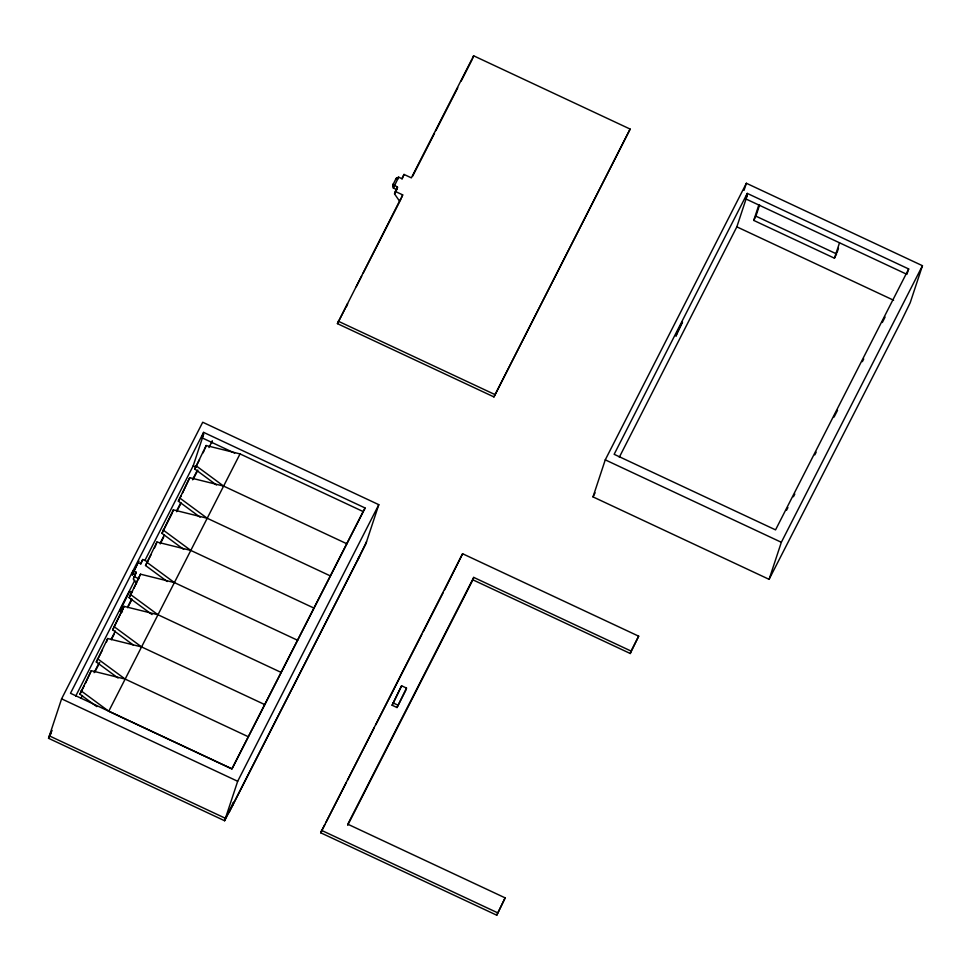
<?xml version="1.0" encoding="UTF-8"?>
<svg xmlns="http://www.w3.org/2000/svg" width="971" height="971" viewBox="0 0 971 971"><rect width="100%" height="100%" fill="white"/><g stroke="black" fill="none" stroke-linecap="round" stroke-linejoin="round"><path stroke-width="1.46" d="M48.55 738.3L61.598 698.841L202.721 422.239L378.799 504.677L365.739 544.148L224.629 820.75L48.55 738.3L51.305 732.911M96.784 706.621L79.901 694.168L91.274 670.694L125.162 679.081L248.394 736.783M91.274 670.694L85.375 683.45M118.013 678.013L96.311 662.004L107.684 638.53L141.572 646.917L264.804 704.618M106.567 641.904L107.684 638.53M133.221 644.962L112.721 629.839L124.094 606.365L157.982 614.752L281.214 672.454M122.443 611.936L119.991 610.795L120.792 608.356L129.483 591.339L131.922 592.48M124.094 606.365L112.721 629.839M133.039 570.766L136.231 572.259L133.258 578.947L136.535 583.692M129.483 591.339L119.991 610.795M133.804 577.891L136.231 572.259M152.046 614.57L129.131 597.675L140.504 574.189L174.392 582.588L297.624 640.29M147.641 561.784L142.749 559.49L140.856 564.054M140.504 574.189L133.913 588.292M167.243 581.52L145.541 565.51L156.914 542.024L190.802 550.423L314.034 608.125M156.173 544.282L156.914 542.024M183.653 549.355L161.951 533.346L173.324 509.86L207.211 518.259L330.456 575.961M172.583 512.118L173.324 509.86M200.062 517.179L178.361 501.17L189.733 477.696L223.621 486.095L346.865 543.784M234.666 453.117L201.834 437.739L203.607 432.374L365.011 507.942L364.125 510.625M145.08 560.121L193.193 465.825L203.667 434.158L201.834 437.739M189.733 477.696L182.463 493.134M216.472 485.015L194.77 469.005L206.143 445.531L240.031 453.918L363.275 511.62L231.984 768.947L108.752 711.245L81.018 690.794M205.027 448.905L206.143 445.531M211.557 443.298L212.358 440.87L208.935 447.57M393.619 187.318L392.794 185.145L396.034 178.518L398.656 177.183L401.848 178.676L404.021 174.428L411.364 177.863L473.63 55.796L630.143 129.082L493.936 396.921L337.423 323.634L402.674 194.88L395.343 191.445L397.515 187.197L393.073 184.296L393.316 188.034L396.702 189.624L394.529 193.884L399.445 201.009M346.793 306.132L347.594 303.705L337.423 323.634M394.529 193.884L395.343 191.445M396.702 189.624L397.515 187.197M404.021 174.428L402.128 178.992M401.873 197.319L402.674 194.88M472.828 58.236L473.63 55.796M224.629 820.75L237.677 781.279L378.799 504.677M229.399 811.38L228.998 812.606L359.658 556.067M232.227 805.845L233.028 803.418M232.773 804.777L233.574 802.337L225.43 818.31L49.351 735.872L52.106 730.471M357.595 560.121L366.54 541.721M358.141 559.041L358.942 556.614M473.714 577.393L347.8 824.197L505.151 897.872L496.751 915.204L320.673 832.766L462.597 553.737L638.675 636.175L630.264 653.507L472.901 579.833L473.714 577.393L631.065 651.068L630.264 653.507M493.936 396.921L630.143 129.082M392.114 705.249L401.606 685.793L406.497 688.075L405.696 690.515L397.005 707.531L392.114 705.249L401.606 685.793M397.005 707.531L406.497 688.075M462.597 553.737L444.572 589.907M593.014 496.897L605.261 459.853L746.371 183.264L922.45 265.702L910.203 302.734L901.246 321.134L769.093 579.335L593.014 496.897L595.077 492.843M496.751 915.204L505.151 897.872M744.017 190.389L746.371 183.264M745.485 198.764L747.269 193.399L908.674 268.967L906.89 274.332L745.485 198.764L747.318 195.183L736.843 226.85L619.316 457.207M759.601 204.942L755.899 216.157L836.601 253.941L834.429 258.189L753.727 220.405L758.824 205.002M834.429 258.189L839.527 242.786M837.063 252.533L838.459 248.333M769.093 579.335L781.339 542.291L922.45 265.702M393.316 188.034L398.656 177.183L396.034 178.518L395.755 179.356L397.964 178.81M203.607 432.374L70.495 693.282L231.899 768.85L365.011 507.942M142.749 559.49L140.577 563.75L138.44 562.755M75.665 696.183L134.775 580.33M79.901 694.168L84.004 686.133M96.311 662.004L102.465 649.939M129.131 597.675L132.554 590.975M145.541 565.51L151.015 554.781M154.425 548.081L155.797 545.399M161.951 533.346L172.207 513.234M178.361 501.17L181.104 495.817M194.77 469.005L199.565 459.623M202.975 452.923L204.347 450.241M81.066 698.21L82.438 695.515M94.09 672.672L98.896 663.266M111.228 639.076L115.343 631.016M127.687 606.826L131.801 598.767M160.349 542.813L164.451 534.754M176.771 510.612L180.873 502.565M192.513 479.759L197.307 470.377M95 671.75L99.77 662.404M111.337 639.731L114.056 634.403M127.662 607.725L131.753 599.726M160.227 543.906L163.65 537.194M176.649 511.705L180.752 503.658M193.071 479.516L197.866 470.134M108.752 711.245L240.031 453.918M356.284 286.676L361.722 276.007M363.081 273.337L401.193 198.654M412.602 176.273L434.51 133.355M435.87 130.672L457.778 87.742M461.201 81.042L472.149 59.571M320.673 832.766L324.8 824.67M326.183 821.964L346.137 782.844M347.521 780.138L374.369 727.522M375.741 724.827L421.863 634.427M423.235 631.733L443.201 592.601M347.679 825.289L472.901 579.833M747.269 193.399L614.145 454.307L775.55 529.875L908.674 268.967M753.727 220.405L755.899 216.157M631.065 651.068L638.675 636.175M786.522 510.261L787.906 507.554M793.416 496.751L794.8 494.045M814.778 454.877L816.162 452.17M834.077 417.045L837.524 410.296M862.333 361.661L863.717 358.954M882.323 322.481L885.079 317.08M736.843 226.85L893.599 300.233M338.236 321.195L494.749 394.481M605.261 459.853L781.339 542.291M193.193 465.825L195.911 467.1M132.032 573.108L135.43 574.698M134.059 576.519L138.95 578.801M392.915 702.81L397.807 705.104M120.792 608.356L123.244 609.497M61.598 698.841L237.677 781.279M321.474 830.326L497.553 912.764M195.887 465.631L223.621 486.095M179.477 497.795L207.211 518.259M163.067 529.96L190.802 550.423M146.657 562.136L174.392 582.588M130.248 594.301L157.982 614.752M113.838 626.465L141.572 646.917M97.428 658.629L125.162 679.081M393.073 184.296L393.971 186.505M133.464 571.555L132.262 575.16L138.841 560.995L133.464 571.555M677.115 332.568L675.925 336.172L682.504 322.02L677.115 332.568"/></g></svg>
